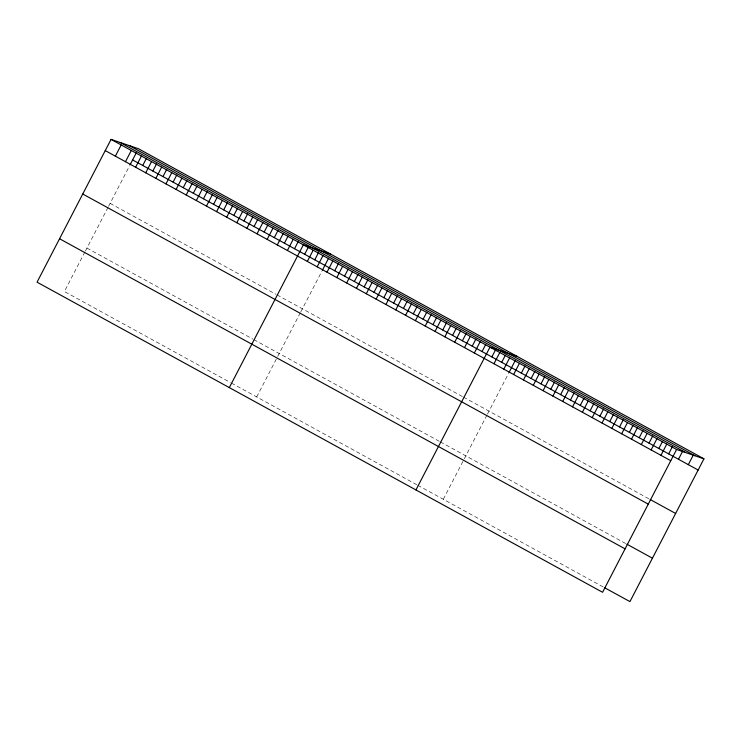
<?xml version="1.0" encoding="UTF-8"?>
<svg xmlns="http://www.w3.org/2000/svg" width="741" height="741" viewBox="0 0 741 741"><rect width="100%" height="100%" fill="white"/><g stroke="black" fill="none" stroke-linecap="round" stroke-linejoin="round"><path stroke-width="0.56" stroke-dasharray="3.71 2.78" d="M84.919 251.949L64.411 291.509L230.377 382.513M85.419 250.986L108.047 207.332M108.556 206.341L129.61 165.725M256.692 396.944L277.199 357.384M277.699 356.421L300.327 312.767M300.837 311.776L321.89 271.16M443.313 499.277L463.82 459.716M464.32 458.753L486.948 415.099M487.458 414.108L508.511 373.501M110.103 203.358L276.069 294.362M277.088 294.918L462.486 396.583M463.468 397.12L649.107 498.925M86.919 248.087L252.885 339.1M253.894 339.647L439.302 441.321M440.284 441.858L625.923 543.653M231.396 383.069L416.794 484.734M417.776 485.272L603.415 587.067"/><path stroke-width="1.11" d="M703.95 458.827L138.428 148.719L111.057 139.391L37.05 282.173L602.572 592.281L676.589 449.491L703.95 458.827L629.943 601.609L604.397 587.613M115.364 156.147L121.181 144.94M125.488 161.705L131.305 150.488M130.11 164.761L136.307 152.803M135.612 167.253L141.42 156.036M142.726 165.484L146.431 158.352M145.727 172.801L151.544 161.584M152.85 171.032L156.546 163.9M155.851 178.349L161.658 167.133M162.974 176.59L166.669 169.448M165.965 183.898L171.782 172.681M173.088 182.138L176.793 174.996M176.089 189.446L181.897 178.229M183.212 187.686L186.908 180.545M186.204 194.994L192.021 183.777M193.327 193.234L197.032 186.093M196.328 200.542L202.145 189.335M203.451 198.783L207.147 191.65M206.452 206.1L212.259 194.883M213.565 204.331L217.27 197.199M216.567 211.648L222.383 200.431M223.689 209.879L227.385 202.747M226.69 217.196L232.498 205.979M233.813 215.427L237.509 208.295M236.805 222.745L242.622 211.528M243.928 220.975L247.633 213.843M246.929 228.293L252.737 217.076M254.052 226.533L257.748 219.392M257.044 233.841L262.86 222.624M264.166 232.081L267.871 224.94M267.168 239.389L272.984 228.172M274.29 237.629L277.986 230.488M277.291 244.938L283.099 233.73M284.405 243.178L288.11 236.036M287.406 250.486L293.223 239.278M294.529 248.726L298.225 241.594M229.33 387.608L303.338 244.826L330.699 254.163M304.653 254.274L308.349 247.142M307.348 261.425L313.165 250.208M314.768 259.822L318.473 252.69M317.176 266.816L322.983 255.599M322.391 270.196L328.587 258.238M326.994 272.197L332.811 260.98M334.71 270.761L338.415 263.62M336.812 277.588L342.629 266.371M344.537 276.143L348.233 269.011M346.64 282.969L352.447 271.752M354.355 281.534L358.051 274.392M356.458 288.36L362.275 277.143M364.183 286.915L367.879 279.783M366.286 293.742L372.093 282.525M374.001 292.306L377.697 285.165M376.104 299.123L381.921 287.916M383.819 297.687L387.524 290.555M385.931 304.514L391.739 293.297M393.647 303.078L397.343 295.937M395.75 309.895L401.566 298.688M403.465 308.46L407.17 301.328M405.568 315.286L411.385 304.069M413.293 313.851L416.988 306.709M415.395 320.668L421.212 309.46M423.111 319.232L426.816 312.1M425.214 326.059L431.03 314.842M432.939 324.623L436.634 317.481M435.041 331.44L440.849 320.232M442.757 330.004L446.452 322.872M444.859 336.831L450.676 325.614M452.575 335.395L456.28 328.254M454.687 342.212L460.494 331.005M462.403 340.777L466.098 333.645M464.505 347.603L470.322 336.386M472.221 346.167L475.926 339.026M474.333 352.985L480.14 341.777M482.048 351.549L485.744 344.417M415.951 489.94L489.968 347.159L517.329 356.495M491.867 356.94L495.572 349.798M493.969 363.757L499.786 352.549M501.694 362.321L505.39 355.189M503.797 369.148L509.604 357.931M509.011 372.538L515.208 360.571M513.615 374.529L519.432 363.322M521.34 373.094L525.036 365.961M523.442 379.92L529.25 368.703M531.158 378.484L534.854 371.343M533.261 385.301L539.077 374.094M540.976 383.866L544.681 376.734M543.088 390.692L548.896 379.475M550.804 389.257L554.5 382.115M552.906 396.074L558.723 384.866M560.622 394.638L564.327 387.506M562.725 401.465L568.542 390.248M570.45 400.029L574.145 392.887M572.552 406.846L578.369 395.638M580.268 405.41L583.973 398.278M582.37 412.237L588.187 401.02M590.095 410.801L593.791 403.66M592.198 417.618L598.006 406.411M599.914 416.183L603.609 409.051M602.016 423.009L607.833 411.792M609.732 421.573L613.437 414.432M611.844 428.391L617.651 417.183M619.559 426.955L623.255 419.823M621.662 433.781L627.479 422.565M629.378 432.346L633.083 425.204M631.489 439.163L637.297 427.955M639.205 437.727L642.901 430.595M641.308 444.554L647.125 433.337M649.023 443.118L652.728 435.977M651.126 449.935L656.943 438.728M658.851 448.5L662.547 441.367M660.953 455.326L666.761 444.109M668.669 453.89L672.365 446.749M678.497 459.272L682.72 451.121M688.315 464.663L693.604 454.465M129.397 145.644L694.919 455.752M120.088 142.467L685.62 452.575M111.057 139.391L676.589 449.491M132.611 159.936L698.133 470.044M105.25 150.599L670.772 460.707M650.098 499.462L675.635 513.467M82.742 194.022L648.273 504.13M626.905 544.19L652.441 558.195M59.558 238.75L625.08 548.859"/></g></svg>
